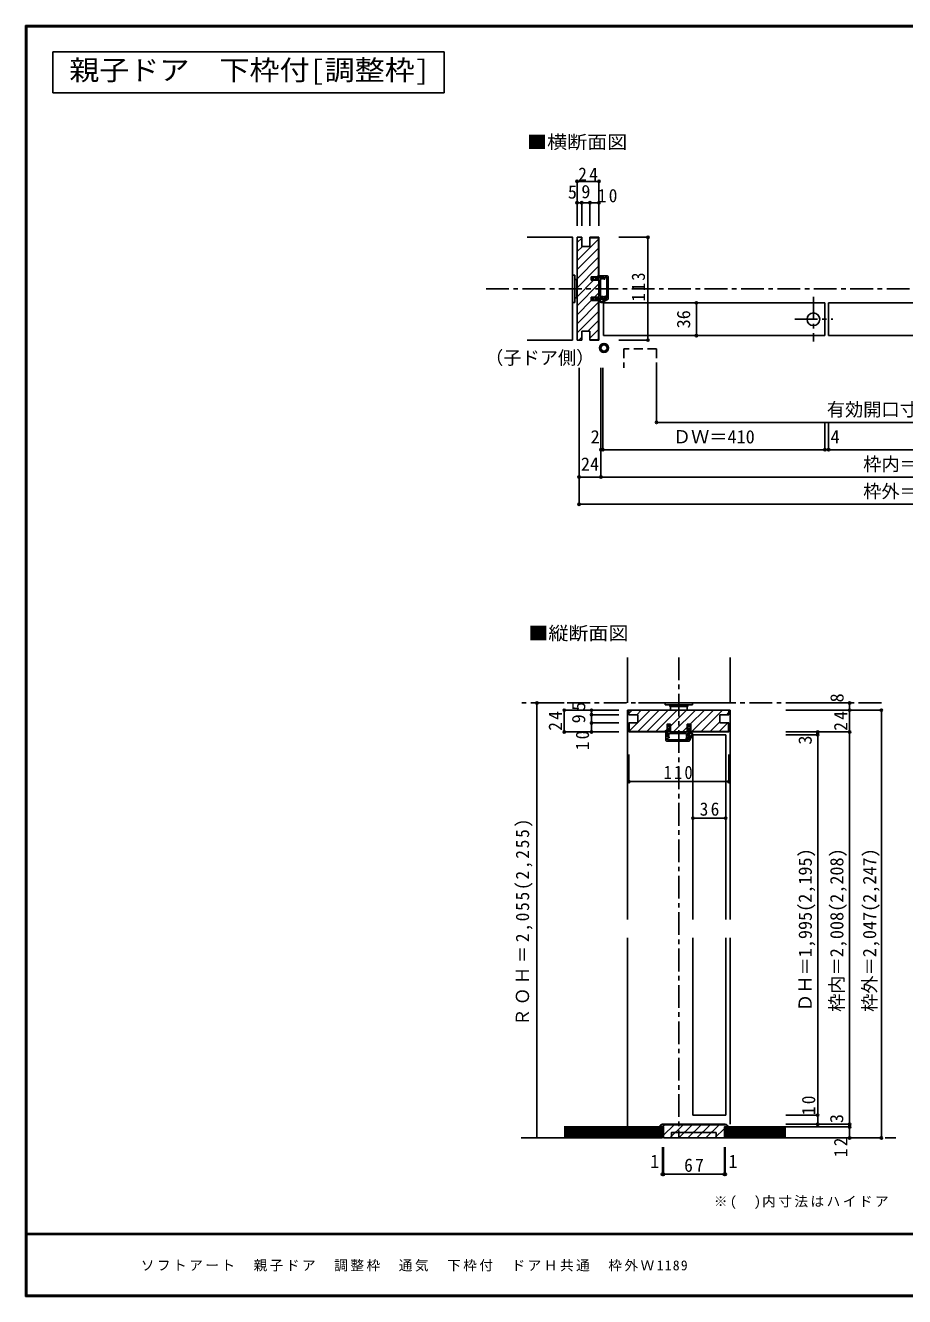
# Model space of a CAD drawing. Units: millimetres, scale not verified. Extents: x -973 to 977, y -718 to 696.
# Drawn here: x -973 to -8, y -701 to 696 of the extents above; entities that cross this region are included whole.
import ezdxf
from ezdxf.enums import TextEntityAlignment as Align

# ---------------------------------------------------------------- set-up
doc = ezdxf.new("R2010")
doc.units = ezdxf.units.MM
doc.header["$LTSCALE"] = 5
doc.header["$PDMODE"] = 32
doc.header["$PDSIZE"] = 2.5
doc.linetypes.add('CHAIN1', pattern=[8, 5, -1, 1, -1])
doc.linetypes.add('DASHED2', pattern=[3, 2, -1])
for name, color, linetype in [('0-0_補助線', 7, 'Continuous'), ('0-1_通り芯', 4, 'CHAIN1'), ('0-3_仕上げ', 7, 'Continuous'), ('0-4_枠', 3, 'Continuous'), ('0-6_扉', 6, 'Continuous'), ('0-7_金物', 7, 'Continuous'), ('0-8_戸当り', 7, 'Continuous'), ('0-A_文字', 7, 'Continuous'), ('0-B_寸法', 7, 'Continuous'), ('0-C_ハッチ', 4, 'Continuous'), ('F-1_枠', 6, 'Continuous'), ('F-A_文字', 7, 'Continuous')]:
    doc.layers.add(name, color=color, linetype=linetype)
doc.styles.add('ＭＳ ゴシック', font='')
doc.styles.get('ＭＳ ゴシック').set_extended_font_data('MS Gothic')

# ---------------------------------------------------------------- blocks, each defined once
blk = doc.blocks.new('01')
at = {"layer": '0-0_補助線'}
for p, q in [((-5.765, 14.562), (-5.765, -9.938)), ((-4.765, 15.562), (3.935, 15.562)), ((-4.265, -8.938), (-4.265, 14.062)), ((-4.265, 14.062), (-2.165, 14.062)), ((-2.165, 14.062), (-2.165, 12.062)), ((-0.965, 14.062), (1.735, 14.062)), ((-0.965, 12.062), (-0.965, 14.062)), ((1.348, 14.049), (-0.37, 13.576)), ((1.735, 13.812), (1.735, 14.062)), ((4.133, 15.036), (2.233, 13.586)), ((11.735, 12.512), (8.735, 14.412)), ((-2.165, 12.062), (-0.965, 12.062)), ((0.901, 12.76), (0.04, 12.448)), ((1.735, 13.762), (1.735, 13.512)), ((4.235, 13.512), (1.735, 13.512)), ((2.235, 12.312), (1.735, 12.312)), ((2.735, -6.438), (2.735, 11.812)), ((4.235, 13.262), (4.235, 13.512)), ((8.735, 11.762), (4.235, 11.762)), ((8.735, 11.012), (11.735, 12.512)), ((8.735, 11.012), (8.735, 11.762)), ((-5.265, -10.438), (1.735, -10.438)), ((0.93, -13.548), (-5.265, -10.438)), ((-4.265, -8.938), (-0.265, -8.938)), ((-1.282, -8.784), (-3.773, -8.007)), ((1.244, -12.923), (-3.705, -10.438)), ((-0.734, -7.488), (-3.356, -6.67)), ((-0.265, -8.889), (-0.265, -8.938)), ((2.235, -6.938), (0.275, -6.938)), ((1.735, -9.738), (0.532, -8.486)), ((1.735, -10.438), (1.735, -9.738)), ((2.835, -11.938), (2.835, -9.438)), ((3.535, -11.938), (3.535, -10.438)), ((3.535, -10.438), (8.735, -10.438)), ((8.735, -8.188), (8.735, -8.938)), ((8.735, -10.438), (8.735, -11.588))]:
    blk.add_line(p, q, dxfattribs=at)
for points in [[(4.235, 13.262), (8.735, 13.262), (8.735, 14.412)], [(8.735, -8.938), (4.235, -8.938), (4.235, 11.762)], [(3.535, -10.438), (3.535, -9.438), (2.735, -9.438), (2.735, -8.338), (0.398, -8.338)], [(8.735, -8.188), (11.735, -9.688), (8.735, -11.588)]]:
    blk.add_lwpolyline(points, dxfattribs=at)
for centre, radius, start, end in [((-4.765, 14.562), 1, 90, 180), ((1.435, 13.762), 0.3, 0, 106.79003), ((3.935, 15.262), 0.3, 311.34778, 90), ((-0.165, 13.012), 0.6, 106.79003, 180), ((-0.165, 13.012), 0.6, 180, 293.33765), ((1.735, 13.312), 1, 213.47738, 270), ((2.035, 13.812), 0.3, 180, 311.34778), ((2.235, 11.812), 0.5, 0, 90), ((-5.265, -9.938), 0.5, 180, 270), ((-3.565, -7.338), 0.7, 72.67017, 252.67017), ((-0.925, -7.638), 1.2, 252.67017, 311.40962), ((0.275, -8.138), 1.2, 90, 147.21126), ((0.235, -8.889), 0.5, 53.61521, 180), ((0.398, -9.138), 0.8, 90, 131.40962), ((1.735, -11.938), 1.8, 243.42485, 360), ((1.735, -11.938), 1.1, 243.42485, 360), ((2.235, -6.438), 0.5, 270, 0)]:
    blk.add_arc(centre, radius, start, end, dxfattribs=at)

msp = doc.modelspace()

# ---------------------------------------------------------------- linework, layer by layer
at = {"layer": '0-0_補助線'}
for radius in [5, 3.5]:
    msp.add_circle((-338.036, 341.475), radius, dxfattribs=at)
at = {"layer": '0-1_通り芯'}
for p, q in [((-467.5, 406.5), (467.5, 406.5)), ((-255.793, 1.5), (-255.793, -526.5)), ((-33.347, -48.5), (-429.101, -48.5)), ((-429.101, -526.5), (-17.53, -526.5))]:
    msp.add_line(p, q, dxfattribs=at)
at = {"layer": '0-1_通り芯', "color": 7}
for p, q in [((-108.037, 397.796), (-108.037, 348.563)), ((-128.572, 373), (-86.786, 373))]:
    msp.add_line(p, q, dxfattribs=at)
at = {"layer": '0-1_通り芯', "color": 7, "linetype": 'Continuous'}
msp.add_circle((-108.037, 373), 7, dxfattribs=at)
at = {"layer": '0-3_仕上げ'}
for p, q in [((-422.5, 350), (-372.5, 350)), ((-312.293, 1.5), (-312.293, -48.5)), ((-199.293, 1.5), (-199.293, -48.5)), ((-300.293, -48.5), (-199.293, -48.5)), ((-273.793, -516), (-381.704, -516)), ((-204.793, -516), (-138.347, -516)), ((-273.793, -517.5), (-381.704, -517.5)), ((-273.793, -519), (-381.704, -519)), ((-273.793, -520.5), (-381.704, -520.5)), ((-273.793, -522), (-381.704, -522)), ((-273.793, -523.5), (-381.704, -523.5)), ((-273.793, -525), (-381.704, -525)), ((-204.793, -517.5), (-138.347, -517.5)), ((-204.793, -519), (-138.347, -519)), ((-204.793, -520.5), (-138.347, -520.5)), ((-204.793, -522), (-138.347, -522)), ((-204.793, -523.5), (-138.347, -523.5)), ((-204.793, -525), (-138.347, -525))]:
    msp.add_line(p, q, dxfattribs=at)
at = {"layer": '0-3_仕上げ', "color": 2}
for p, q in [((-273.793, -514.5), (-381.704, -514.5)), ((-273.793, -514.5), (-273.793, -526.5)), ((-204.793, -514.5), (-204.793, -526.5)), ((-204.793, -514.5), (-138.347, -514.5)), ((-273.793, -526.5), (-381.704, -526.5)), ((-204.793, -526.5), (-138.347, -526.5))]:
    msp.add_line(p, q, dxfattribs=at)
at = {"layer": '0-3_仕上げ'}
msp.add_lwpolyline([(-422.5, 463), (-372.5, 463), (-372.5, 350)], dxfattribs=at)
at = {"layer": '0-4_枠'}
for p, q in [((-367.5, 463), (-362.5, 463)), ((-367.5, 463), (-367.5, 350)), ((-362.5, 463), (-362.5, 453)), ((-353.5, 463), (-343.5, 463)), ((-353.5, 463), (-353.5, 453)), ((-353.5, 462.5), (-344, 462.5)), ((-344, 419.479), (-344, 462.5)), ((-343.5, 419.479), (-343.5, 463)), ((-362.5, 453), (-353.5, 453)), ((-352, 419.479), (-343.5, 419.479)), ((-352, 415.779), (-352, 419.479)), ((-343.5, 415.779), (-352, 415.779)), ((-343.5, 397.179), (-343.5, 415.779)), ((-343.5, 397.179), (-352, 397.179)), ((-352, 393.479), (-352, 397.179)), ((-352, 393.479), (-343.5, 393.479)), ((-344, 393.479), (-344, 350.5)), ((-343.5, 393.479), (-343.5, 350)), ((-367.5, 350), (-362.5, 350)), ((-362.5, 360), (-353.5, 360)), ((-362.5, 360), (-362.5, 350)), ((-353.5, 360), (-353.5, 350)), ((-353.5, 350.5), (-344, 350.5)), ((-353.5, 350), (-343.5, 350)), ((-200.793, -56.5), (-310.793, -56.5)), ((-310.793, -56.5), (-310.793, -61.5)), ((-300.793, -61.5), (-310.793, -61.5)), ((-300.793, -70.5), (-300.793, -61.5)), ((-210.793, -61.5), (-200.793, -61.5)), ((-210.793, -61.5), (-210.793, -70.5)), ((-200.793, -56.5), (-200.793, -61.5)), ((-310.793, -80.5), (-310.793, -70.5)), ((-300.793, -70.5), (-310.793, -70.5)), ((-310.793, -80.5), (-268.793, -80.5)), ((-310.293, -80), (-310.293, -70.5)), ((-310.293, -80), (-268.793, -80)), ((-246.493, -80.5), (-265.093, -80.5)), ((-242.793, -72), (-246.493, -72)), ((-246.493, -80.5), (-246.493, -72)), ((-242.793, -72), (-242.793, -80.5)), ((-201.293, -80), (-242.793, -80)), ((-200.793, -80.5), (-242.793, -80.5)), ((-200.793, -70.5), (-210.793, -70.5)), ((-201.293, -80), (-201.293, -70.5)), ((-200.793, -80.5), (-200.793, -70.5)), ((-272.793, -514.5), (-276.793, -514.5)), ((-273.793, -511.5), (-204.793, -511.5)), ((-273.793, -512), (-204.793, -512)), ((-272.793, -526.5), (-272.793, -514.5)), ((-205.793, -526.5), (-272.793, -526.5)), ((-214.793, -526.5), (-214.793, -520.5))]:
    msp.add_line(p, q, dxfattribs=at)
at = {"layer": '0-4_枠', "color": 4}
for p, q in [((-310.793, -56.5), (-312.293, -56.5)), ((-312.293, -56.5), (-312.293, -286.5)), ((-200.793, -56.5), (-199.293, -56.5)), ((-199.293, -56.5), (-199.293, -286.5)), ((-312.293, -306.5), (-312.293, -514.5)), ((-199.293, -306.5), (-199.293, -511.5))]:
    msp.add_line(p, q, dxfattribs=at)
at = {"layer": '0-4_枠'}
for points in [[(-265.093, -80.5), (-265.093, -72), (-268.793, -72), (-268.793, -80.5)], [(-205.793, -526.5), (-205.793, -514.5), (-201.793, -514.5)], [(-263.793, -526.5), (-263.793, -520.5), (-214.793, -520.5)]]:
    msp.add_lwpolyline(points, dxfattribs=at)
for centre, radius, start, end in [((-273.793, -514.5), 3, 90, 180), ((-273.793, -514.5), 2.5, 90, 180), ((-204.793, -514.5), 3, 0, 90), ((-204.793, -514.5), 2.5, 0, 90)]:
    msp.add_arc(centre, radius, start, end, dxfattribs=at)
at = {"layer": '0-6_扉'}
for p, q in [((-338.5, 391), (-338.5, 355)), ((-338.5, 391), (-95.537, 391)), ((-95.537, 355), (-95.537, 391)), ((-95.537, 391), (-95.537, 355)), ((-91.537, 355), (-91.537, 391)), ((-91.537, 391), (-91.537, 355)), ((-91.537, 391), (114.982, 391)), ((-338.5, 355), (-95.537, 355)), ((-91.537, 355), (114.982, 355)), ((-240.293, -83.5), (-204.293, -83.5)), ((-240.293, -83.5), (-240.293, -286.5)), ((-204.293, -83.5), (-204.293, -286.5)), ((-240.293, -306.5), (-240.293, -501.5)), ((-204.293, -306.5), (-204.293, -501.5)), ((-204.293, -501.5), (-240.293, -501.5))]:
    msp.add_line(p, q, dxfattribs=at)
at = {"layer": '0-6_扉', "linetype": 'DASHED2'}
for p, q in [((-316.352, 340.381), (-316.352, 319.657)), ((-280.352, 340.381), (-316.352, 340.381)), ((-280.352, 340.381), (-280.352, 319.657))]:
    msp.add_line(p, q, dxfattribs=at)
at = {"layer": '0-7_金物'}
for p, q in [((-372.5, 421.5), (-370, 421.5)), ((-370, 421.5), (-370, 391.5)), ((-370, 416.5), (-368, 416.5)), ((-368, 416.5), (-368, 396.5)), ((-368, 415.5), (-367.5, 415.5)), ((-372.5, 391.5), (-370, 391.5)), ((-370, 396.5), (-368, 396.5)), ((-368, 397.5), (-367.5, 397.5)), ((-270.793, -48.5), (-270.793, -50.5)), ((-270.793, -48.5), (-240.793, -48.5)), ((-270.793, -50.5), (-240.793, -50.5)), ((-265.793, -50.5), (-265.793, -52.5)), ((-265.793, -52.5), (-245.793, -52.5)), ((-264.793, -52.5), (-264.793, -56.5)), ((-246.793, -56.5), (-246.793, -52.5)), ((-245.793, -50.5), (-245.793, -52.5)), ((-240.793, -48.5), (-240.793, -50.5))]:
    msp.add_line(p, q, dxfattribs=at)
at = {"layer": '0-8_戸当り'}
for p, q in [((-351, 417.579), (-348, 419.479)), ((-348, 418.329), (-348, 419.479)), ((-343.398, 420.104), (-341.498, 418.654)), ((-334.5, 420.629), (-343.2, 420.629)), ((-341, 418.879), (-341, 419.129)), ((-338.3, 419.129), (-341, 419.129)), ((-340.613, 419.116), (-338.895, 418.643)), ((-338.3, 417.129), (-338.3, 419.129)), ((-337.1, 419.129), (-337.1, 417.129)), ((-335, 419.129), (-337.1, 419.129)), ((-335, 396.129), (-335, 419.129)), ((-333.5, 419.629), (-333.5, 395.129)), ((-348, 416.079), (-351, 417.579)), ((-343.5, 418.329), (-348, 418.329)), ((-348, 416.829), (-343.5, 416.829)), ((-348, 416.079), (-348, 416.829)), ((-343.5, 418.579), (-341, 418.579)), ((-343.5, 418.329), (-343.5, 418.579)), ((-343.5, 396.129), (-343.5, 416.829)), ((-342, 398.629), (-342, 416.879)), ((-341.5, 417.379), (-341, 417.379)), ((-341, 418.829), (-341, 418.579)), ((-340.166, 417.828), (-339.305, 417.515)), ((-337.1, 417.129), (-338.3, 417.129)), ((-348, 394.629), (-348, 393.479)), ((-342.8, 394.629), (-348, 394.629)), ((-342.8, 393.129), (-342.8, 394.629)), ((-342.1, 393.129), (-342.1, 395.629)), ((-341.5, 398.129), (-339.54, 398.129)), ((-341, 395.329), (-339.797, 396.581)), ((-341, 394.629), (-341, 395.329)), ((-334, 394.629), (-341, 394.629)), ((-340.509, 392.145), (-335.56, 394.629)), ((-340.195, 391.519), (-334, 394.629)), ((-339, 396.179), (-339, 396.129)), ((-335, 396.129), (-339, 396.129)), ((-338.531, 397.579), (-335.909, 398.397)), ((-337.983, 396.284), (-335.491, 397.061))]:
    msp.add_line(p, q, dxfattribs=at)
for points in [[(-348, 396.879), (-351, 395.379), (-348, 393.479)], [(-348, 396.879), (-348, 396.129), (-343.5, 396.129)], [(-342.8, 394.629), (-342.8, 395.629), (-342, 395.629), (-342, 396.729), (-339.663, 396.729)]]:
    msp.add_lwpolyline(points, dxfattribs=at)
for centre, radius, start, end in [((-343.2, 420.329), 0.3, 90, 228.65222), ((-340.7, 418.829), 0.3, 73.20997, 180), ((-334.5, 419.629), 1, 0, 90), ((-341.5, 416.879), 0.5, 90, 180), ((-341.3, 418.879), 0.3, 228.65222, 360), ((-341, 418.379), 1, 270, 326.52262), ((-339.1, 418.079), 0.6, 246.66235, 0), ((-339.1, 418.079), 0.6, 0, 73.20997), ((-341, 393.129), 1.8, 180, 296.57515), ((-341, 393.129), 1.1, 180, 296.57515), ((-341.5, 398.629), 0.5, 180, 270), ((-339.5, 396.179), 0.5, 0, 126.38479), ((-339.663, 395.929), 0.8, 48.59038, 90), ((-339.54, 396.929), 1.2, 32.78874, 90), ((-338.34, 397.429), 1.2, 228.59038, 287.32983), ((-335.7, 397.729), 0.7, 287.32983, 107.32983), ((-334, 395.129), 0.5, 270, 0)]:
    msp.add_arc(centre, radius, start, end, dxfattribs=at)
at = {"layer": '0-A_文字', "color": 3}
for p, q in [((-943.333, 621.667), (-943.333, 666.667)), ((-943.333, 666.667), (-513.396, 666.667)), ((-513.396, 621.667), (-513.396, 666.667)), ((-943.333, 621.667), (-513.396, 621.667))]:
    msp.add_line(p, q, dxfattribs=at)
at = {"layer": '0-B_寸法', "color": 4}
for p, q in [((-367.5, 524.503), (-367.5, 475.461)), ((-367.5, 500.979), (-343.5, 500.979)), ((-362.5, 500.979), (-362.5, 475.461)), ((-353.5, 500.979), (-353.5, 475.461)), ((-321.64, 463), (-289.73, 463)), ((-289.73, 350), (-289.73, 463)), ((-236.49, 391), (-236.49, 355)), ((-321.64, 350), (-289.73, 350)), ((-365.347, 169.657), (-365.347, 319.657)), ((-341.347, 199.657), (-341.347, 319.657)), ((-339.347, 229.657), (-339.347, 319.657)), ((-280.352, 259.657), (-280.352, 319.657)), ((-280.352, 259.657), (283.658, 259.657)), ((-95.384, 229.657), (-95.384, 259.657)), ((-91.384, 229.657), (-91.384, 259.657)), ((343.653, 229.657), (-341.347, 229.657)), ((367.653, 199.657), (-365.347, 199.657)), ((367.653, 169.657), (-365.347, 169.657)), ((-411.704, -48.5), (-381.704, -48.5)), ((-411.704, -48.5), (-411.704, -526.5)), ((-68.347, -48.5), (-138.347, -48.5)), ((-68.347, -48.5), (-68.347, -526.5)), ((-381.704, -56.5), (-321.704, -56.5)), ((-381.704, -56.5), (-381.704, -80.5)), ((-351.704, -56.5), (-351.704, -80.5)), ((-351.704, -61.5), (-321.704, -61.5)), ((-33.347, -56.5), (-138.347, -56.5)), ((-33.347, -56.5), (-33.347, -526.5)), ((-381.704, -80.5), (-321.704, -80.5)), ((-351.704, -70.5), (-321.704, -70.5)), ((-68.347, -80.5), (-138.347, -80.5)), ((-103.347, -83.5), (-138.347, -83.5)), ((-103.347, -80.5), (-103.347, -511.5)), ((-310.793, -134.933), (-310.793, -105.167)), ((-200.793, -134.933), (-200.793, -105.167)), ((-310.793, -134.933), (-200.793, -134.933)), ((-240.293, -175.191), (-204.293, -175.191)), ((-103.347, -501.5), (-138.347, -501.5)), ((-68.347, -511.5), (-138.347, -511.5)), ((-68.347, -514.5), (-138.347, -514.5)), ((-411.704, -526.5), (-381.704, -526.5)), ((-33.347, -526.5), (-138.347, -526.5)), ((-273.793, -566.5), (-273.793, -536.5)), ((-272.793, -566.5), (-272.793, -536.5)), ((-205.793, -566.5), (-205.793, -536.5)), ((-204.793, -566.5), (-204.793, -536.5)), ((-273.793, -566.5), (-272.793, -566.5)), ((-272.793, -566.5), (-205.793, -566.5)), ((-205.793, -566.5), (-204.793, -566.5))]:
    msp.add_line(p, q, dxfattribs=at)
msp.add_lwpolyline([(-367.5, 524.503), (-343.5, 524.503), (-343.5, 475.461)], dxfattribs=at)
at = {"layer": '0-B_寸法'}
for p in [(-367.5, 524.503), (-343.5, 524.503), (-367.5, 500.979), (-362.5, 500.979), (-353.5, 500.979), (-343.5, 500.979), (-289.73, 463), (-236.49, 391), (-289.73, 350), (-236.49, 355), (-280.352, 259.657), (-341.347, 229.657), (-339.347, 229.657), (-95.384, 229.657), (-91.384, 229.657), (-365.347, 199.657), (-341.347, 199.657), (-365.347, 169.657), (-411.704, -48.5), (-381.704, -56.5), (-351.704, -56.5), (-68.347, -48.5), (-68.347, -56.5), (-33.347, -56.5), (-351.704, -61.5), (-351.704, -70.5), (-381.704, -80.5), (-351.704, -80.5), (-103.347, -80.5), (-103.347, -83.5), (-68.347, -80.5), (-310.793, -134.933), (-200.793, -134.933), (-240.293, -175.191), (-204.293, -175.191), (-103.347, -501.5), (-103.347, -511.5), (-68.347, -511.5), (-68.347, -514.5), (-68.347, -526.5), (-33.347, -526.5), (-273.793, -566.5), (-272.793, -566.5), (-205.793, -566.5), (-204.793, -566.5)]:
    msp.add_point(p, dxfattribs=at)
at = {"layer": '0-C_ハッチ'}
for p, q in [((-367.5, 457.179), (-362.5, 462.179)), ((-353.5, 461.28), (-351.78, 463)), ((-344, 460.88), (-367.5, 437.38)), ((-361.78, 453), (-367.5, 447.28)), ((-367.5, 427.481), (-344, 450.981)), ((-367.5, 417.581), (-344, 441.081)), ((-367.5, 407.682), (-344, 431.182)), ((-345.803, 419.479), (-344, 421.282)), ((-367.5, 397.782), (-349.503, 415.779)), ((-367.5, 387.883), (-343.5, 411.883)), ((-367.5, 377.983), (-352, 393.483)), ((-367.5, 368.084), (-344, 391.584)), ((-348.304, 397.179), (-343.5, 401.983)), ((-367.5, 358.184), (-344, 381.684)), ((-355.785, 360), (-344, 371.785)), ((-365.785, 350), (-362.5, 353.285)), ((-353.5, 352.385), (-344, 361.885)), ((-345.486, 350.5), (-344, 351.986)), ((-310.793, -60.324), (-306.969, -56.5)), ((-302.069, -61.5), (-297.069, -56.5)), ((-300.793, -70.123), (-287.17, -56.5)), ((-300.77, -80), (-277.27, -56.5)), ((-290.871, -80), (-267.371, -56.5)), ((-280.971, -80), (-257.471, -56.5)), ((-265.093, -74.021), (-247.572, -56.5)), ((-261.672, -80.5), (-237.672, -56.5)), ((-243.273, -72), (-227.773, -56.5)), ((-241.373, -80), (-217.873, -56.5)), ((-231.474, -80), (-207.974, -56.5)), ((-221.574, -80), (-210.793, -69.218)), ((-203.074, -61.5), (-200.793, -59.218)), ((-310.293, -79.623), (-301.17, -70.5)), ((-271.072, -80), (-268.793, -77.721)), ((-251.773, -80.5), (-246.493, -75.22)), ((-211.675, -80), (-202.175, -70.5)), ((-201.775, -80), (-201.293, -79.517)), ((-273.528, -514.5), (-271.028, -512)), ((-272.793, -523.664), (-261.128, -512)), ((-265.729, -526.5), (-251.229, -512)), ((-255.83, -526.5), (-241.329, -512)), ((-245.93, -526.5), (-231.43, -512)), ((-236.031, -526.5), (-221.53, -512)), ((-226.131, -526.5), (-211.631, -512)), ((-216.232, -526.5), (-205.793, -516.061))]:
    msp.add_line(p, q, dxfattribs=at)
at = {"layer": 'F-1_枠'}
for p, q in [((-973.347, 695.833), (-973.347, -700.833)), ((-973.347, 695.833), (976.653, 695.833)), ((-973.347, 695), (976.653, 695)), ((-973.347, 694.167), (976.653, 694.167)), ((-972.514, 695.833), (-972.514, -700.833)), ((-971.68, 695.833), (-971.68, -700.833)), ((976.653, -631.667), (-973.347, -631.667)), ((976.653, -632.5), (-973.347, -632.5)), ((976.653, -699.167), (-973.347, -699.167)), ((976.653, -700), (-973.347, -700)), ((976.653, -700.833), (-973.347, -700.833))]:
    msp.add_line(p, q, dxfattribs=at)

# ---------------------------------------------------------------- block references
at = {"layer": '0-0_補助線', "rotation": 90}
msp.add_blockref('01', (-254.381, -84.735), dxfattribs=at)

# ---------------------------------------------------------------- texts
at = {"layer": '0-A_文字', "color": 3, "style": 'ＭＳ ゴシック', "width": 1.1}
msp.add_text('親子ドア\u3000下枠付[調整枠]', height=21.99, dxfattribs=at).set_placement((-925.208, 629.167), align=Align.BOTTOM_LEFT)
at = {"layer": '0-A_文字', "style": 'ＭＳ ゴシック', "width": 1.1}
for s, p in [('■横断面図', (-422.5, 555.99)), ('■縦断面図', (-421.112, 16.256))]:
    msp.add_text(s, height=14.66, dxfattribs=at).set_placement(p, align=Align.BOTTOM_LEFT)
at = {"layer": '0-A_文字', "style": 'ＭＳ ゴシック'}
msp.add_text('（子ドア側）', height=14.66, dxfattribs=at).set_placement((-468.5, 319), align=Align.BOTTOM_LEFT)
at = {"layer": '0-A_文字', "insert": (-217.408, -604.63), "char_height": 11, "attachment_point": 7, "style": 'ＭＳ ゴシック'}
msp.add_mtext('\\T1.18;※(\u3000)内寸法はハイドア', dxfattribs=at)
at = {"layer": '0-B_寸法', "style": 'ＭＳ ゴシック'}
for s, p in [('5', (-377.669, 501.133)), ('9', (-362.883, 501.527)), ('有効開口寸法＝1,021', (-93.347, 262.157)), ('2', (-352.669, 232.157)), ('ＤＷ＝410', (-262.365, 232.157)), ('4', (-89.15, 232.157)), ('24', (-363.347, 202.157)), ('枠内＝1,141', (-53.347, 202.157)), ('枠外＝1,189', (-53.347, 172.157)), ('1', (-287.293, -564)), ('1', (-201.293, -564))]:
    msp.add_text(s, height=14.66, dxfattribs=at).set_placement(p, align=Align.BOTTOM_LEFT)
for s, p in [('36', (-238.99, 363)), ('8', (-70.51, -48.006)), ('5', (-354.204, -57.204)), ('9', (-354.204, -71)), ('3', (-105.51, -94.385)), ('ＤＨ＝1,995(2,195)', (-105.384, -388)), ('枠内＝2,008(2,208)', (-70.704, -388)), ('枠外＝2,047(2,247)', (-34.69, -388)), ('3', (-70.847, -510.25))]:
    msp.add_text(s, height=14.66, rotation=90, dxfattribs=at).set_placement(p, align=Align.BOTTOM_LEFT)
at = {"layer": '0-B_寸法', "char_height": 14.66, "attachment_point": 7, "style": 'ＭＳ ゴシック'}
for s, insert in [('\\T1.27;\\W0.95;24', (-366.269, 525.084)), ('\\T1.27;\\W0.95;10', (-344.849, 501.33)), ('\\T1.27;\\W0.9;110', (-272.454, -132.433)), ('\\T1.27;\\W0.95;36', (-232.918, -172.691)), ('\\T1.27;\\W0.95;67', (-249.918, -564))]:
    msp.add_mtext(s, dxfattribs=dict(at, insert=insert))
at = {"layer": '0-B_寸法', "char_height": 14.66, "attachment_point": 7, "rotation": 90, "style": 'ＭＳ ゴシック'}
for s, insert in [('\\T1.27;\\W0.9;113', (-292.808, 392.523)), ('\\T1.27;\\W0.95;24', (-384.204, -79.125)), ('\\T1.27;\\W0.95;24', (-70.847, -79.125)), ('\\T1.27;\\W0.95;10', (-354.204, -100.586)), ('\\T1.21;\\W0.95;ＲＯＨ＝2,055(2,255)', (-416.345, -403.375)), ('\\T1.27;\\W0.95;10', (-105.847, -501.5)), ('\\T1.27;\\W0.95;12', (-70.847, -547.75))]:
    msp.add_mtext(s, dxfattribs=dict(at, insert=insert))
at = {"layer": 'F-A_文字', "insert": (-846.68, -673.333), "char_height": 11, "attachment_point": 7, "style": 'ＭＳ ゴシック'}
msp.add_mtext('\\T1.18;ソフトアート\u3000親子ドア\u3000調整枠\u3000通気\u3000下枠付\u3000ドアＨ共通\u3000枠外Ｗ1189', dxfattribs=at)

doc.saveas('drawing.dxf')
